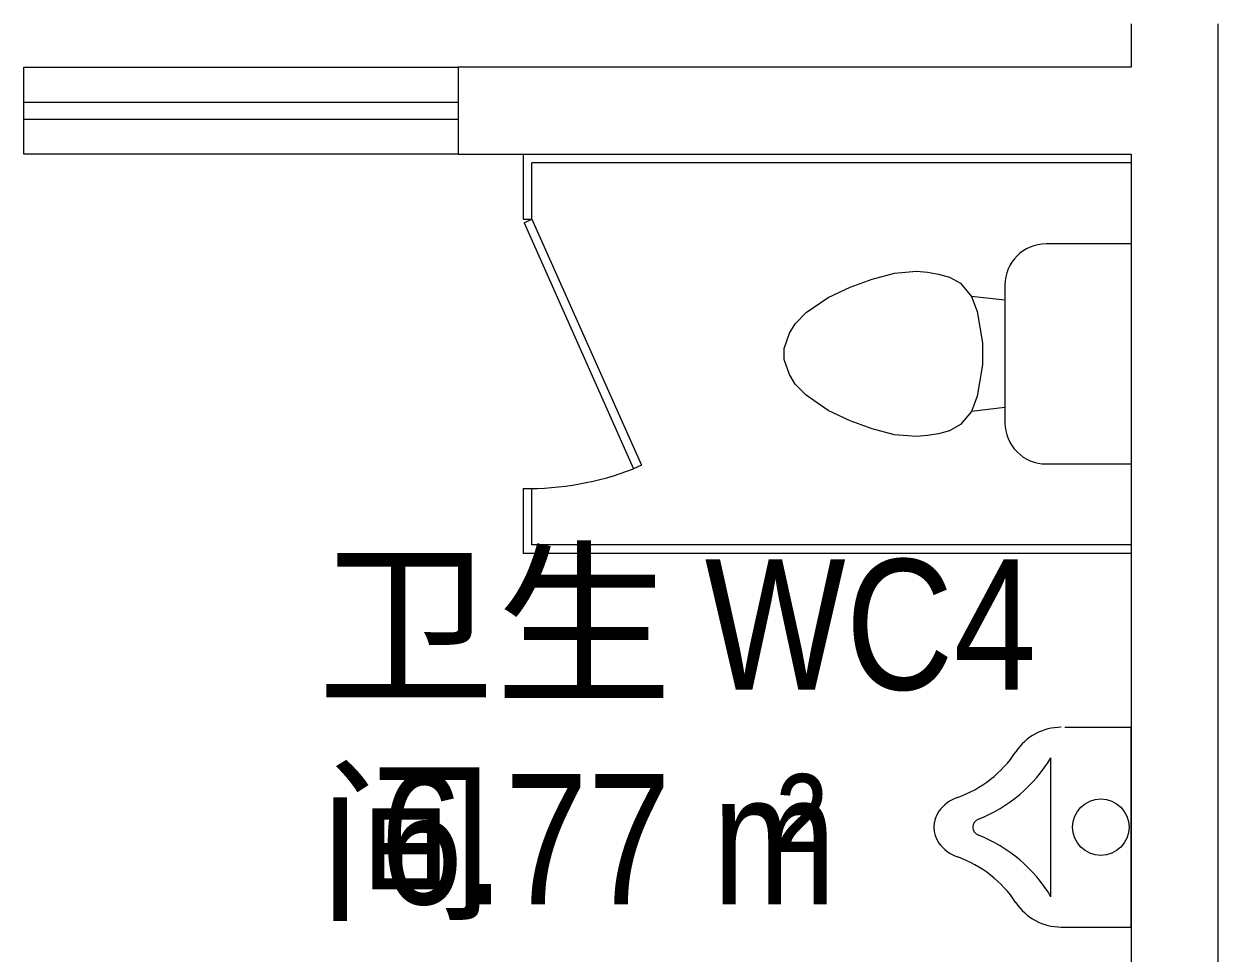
# Model space of a CAD drawing. Header units: millimetres. Extents: x 147592 to 200208, y -27981 to 8299.
# Drawn here: x 174050 to 176800, y -3490 to -1350 of the extents above; entities that cross this region are included whole.
import ezdxf

# ---------------------------------------------------------------- set-up
doc = ezdxf.new("R2010")
doc.units = ezdxf.units.MM
for name, color, linetype, lineweight in [('A-AREA-____-IDEN', 7, 'Continuous', 5), ('A-DETL-GENF-OTLN', 7, 'Continuous', 5), ('A-WALL-____-MCUT', 7, 'Continuous', 13), ('P-SANR-FIXT-OTLN', 7, 'Continuous', 5)]:
    doc.layers.add(name, color=color, linetype=linetype, lineweight=lineweight)
doc.layers.add('A-GLAZ-____-OTLN', color=7, linetype='Continuous', lineweight=13, true_color=0x00007f)
doc.styles.add('TJ_FangSong_Narrow_1', font='', dxfattribs={"height": 300})
doc.styles.get('TJ_FangSong_Narrow_1').set_extended_font_data('TJ_FangSong_Narrow')

# ---------------------------------------------------------------- blocks, each defined once
blk = doc.blocks.new('左右推拉窗 - C1015-1399711-三层给排水_消防平面图')
at = {"layer": 'A-GLAZ-____-OTLN', "color": 251, "lineweight": 5, "true_color": 0x515151}
for p, q in [((-490.5, -166.9), (-490.5, 33.1)), ((-490.5, 33.1), (509.5, 33.1)), ((509.5, 33.1), (509.5, -166.9)), ((-490.5, -46.9), (509.5, -46.9)), ((509.5, -86.9), (-490.5, -86.9)), ((509.5, -166.9), (-490.5, -166.9))]:
    blk.add_line(p, q, dxfattribs=at)
blk = doc.blocks.new('TJ小便器-壁挂式 - 标准-1416623-三层给排水_消防平面图')
at = {"layer": 'A-DETL-GENF-OTLN', "color": 251, "true_color": 0x515151}
for p, q in [((176446.8, -2970), (176600, -2970)), ((176600, -3430), (176600, -2970)), ((176415, -3360), (176415, -3040)), ((176438.8, -3430), (176600, -3430))]:
    blk.add_line(p, q, dxfattribs=at)
blk.add_circle((176530, -3200), 65, dxfattribs=at)
for centre, radius, start, end in [((176438.8, -3095), 125, 90, 146.6103), ((176110.4, -2878.5), 268.3, 289.494, 326.6103), ((176124.5, -2866.2), 338.5, 291.3917, 329.1065), ((176230, -3216.3), 90, 109.494, 143.9343), ((176207.6, -3200), 62.3, 143.9343, 216.0657), ((176255.3, -3200), 20, 111.3917, 248.6083), ((176230, -3183.7), 90, 216.0657, 250.506), ((176124.5, -3533.8), 338.5, 30.8935, 68.6083), ((176110.4, -3521.5), 268.3, 33.3897, 70.506), ((176438.8, -3305), 125, 213.3897, 270)]:
    blk.add_arc(centre, radius, start, end, dxfattribs=at)
blk = doc.blocks.new('单个座便器隔间 - 单个座便器隔间-1855308-三层给排水_消防平面图')
at = {"layer": 'P-SANR-FIXT-OTLN', "color": 251, "true_color": 0x515151}
for p, q in [((10, 0), (10, -1380)), ((196.6, 0), (196.6, -196.2)), ((703.4, -196.2), (703.4, 0)), ((890, 0), (890, -1380)), ((910, 0), (910, -1400)), ((291.3, -290.9), (608.8, -290.9)), ((326.5, -290.9), (317.7, -367.7)), ((573.5, -290.9), (582.3, -367.7)), ((317.7, -367.7), (352.6, -355)), ((352.6, -355), (424.6, -342.3)), ((424.6, -342.3), (475.4, -342.3)), ((475.4, -342.3), (547.4, -355)), ((547.4, -355), (582.3, -367.7)), ((287.4, -393.1), (317.7, -367.7)), ((582.3, -367.7), (612.6, -393.1)), ((273, -418.5), (287.4, -393.1)), ((612.6, -393.1), (627, -418.5)), ((266.2, -443.9), (273, -418.5)), ((627, -418.5), (633.8, -443.9)), ((261.7, -469.4), (266.2, -443.9)), ((633.8, -443.9), (638.3, -469.4)), ((259.5, -494.7), (261.7, -469.4)), ((263.9, -545.3), (259.5, -494.7)), ((640.5, -494.7), (636.1, -545.3)), ((638.3, -469.4), (640.5, -494.7)), ((277.6, -596.3), (263.9, -545.3)), ((636.1, -545.3), (622.4, -596.3)), ((296.1, -647.1), (277.6, -596.3)), ((622.4, -596.3), (603.9, -647.1)), ((319.8, -697.9), (296.1, -647.1)), ((603.9, -647.1), (580.2, -697.9)), ((355, -748.7), (319.8, -697.9)), ((580.2, -697.9), (545, -748.7)), ((380.4, -774.1), (355, -748.7)), ((545, -748.7), (519.6, -774.1)), ((402.4, -786.8), (380.4, -774.1)), ((437.3, -799.5), (402.4, -786.8)), ((497.6, -786.8), (462.7, -799.5)), ((519.6, -774.1), (497.6, -786.8)), ((462.7, -799.5), (437.3, -799.5)), ((140, -1380), (706.4, -1127.8)), ((148.1, -1398.3), (714.5, -1146.1)), ((706.4, -1127.8), (714.5, -1146.1)), ((-10, -1400), (140, -1400)), ((140, -1380), (10, -1380)), ((148.1, -1398.3), (140, -1380)), ((140, -1400), (140, -1380)), ((890, -1380), (760, -1380)), ((760, -1400), (760, -1380)), ((760, -1400), (910, -1400))]:
    blk.add_line(p, q, dxfattribs=at)
for centre, radius, start, end in [((291.3, -196.2), 94.6, 180, 270), ((608.8, -196.2), 94.6, 270, 0), ((88.8, -1389.2), 671.3, 359.0752, 21.2296)]:
    blk.add_arc(centre, radius, start, end, dxfattribs=at)
blk = doc.blocks.new('YXQH_AR_B9-20_rvt-1-三层给排水_消防平面图')
at = {"layer": 'A-WALL-____-MCUT', "color": 251, "lineweight": 5, "true_color": 0x515151}
for p, q in [((176600, -1350), (176600, -1450)), ((176800, -6800), (176800, -1350)), ((176600, -1450), (175050, -1450)), ((175050, -1650), (176600, -1650)), ((176600, -1650), (176600, -4050))]:
    blk.add_line(p, q, dxfattribs=at)
at = {"color": 251, "lineweight": 5, "true_color": 0x515151}
for name, p in [('左右推拉窗 - C1015-1399711-三层给排水_消防平面图', (174540.5, -1483.1)), ('TJ小便器-壁挂式 - 标准-1416623-三层给排水_消防平面图', (0, 0))]:
    blk.add_blockref(name, p, dxfattribs=at)
at = {"color": 251, "lineweight": 5, "true_color": 0x515151, "rotation": 270.0000000000002}
blk.add_blockref('单个座便器隔间 - 单个座便器隔间-1855308-三层给排水_消防平面图', (176600, -1660), dxfattribs=at)

msp = doc.modelspace()

# ---------------------------------------------------------------- block references
at = {"lineweight": 5}
msp.add_blockref('YXQH_AR_B9-20_rvt-1-三层给排水_消防平面图', (0, 0), dxfattribs=at)

# ---------------------------------------------------------------- texts
at = {"layer": 'A-AREA-____-IDEN', "char_height": 300, "attachment_point": 1, "style": 'TJ_FangSong_Narrow_1'}
for s, insert, width in [('卫生间', (174725.1, -2583.1), 1082.278), ('WC4', (175618.1, -2583.1), 545.147), ('6.77 m', (174870.6, -3077.3), 1106.329), ('\\fTJ_FangSong_Narrow|b0|i0|c134|p2|;²', (175783.5, -3077.3), 168.354)]:
    msp.add_mtext(s, dxfattribs=dict(at, insert=insert, width=width))

doc.saveas('drawing.dxf')
